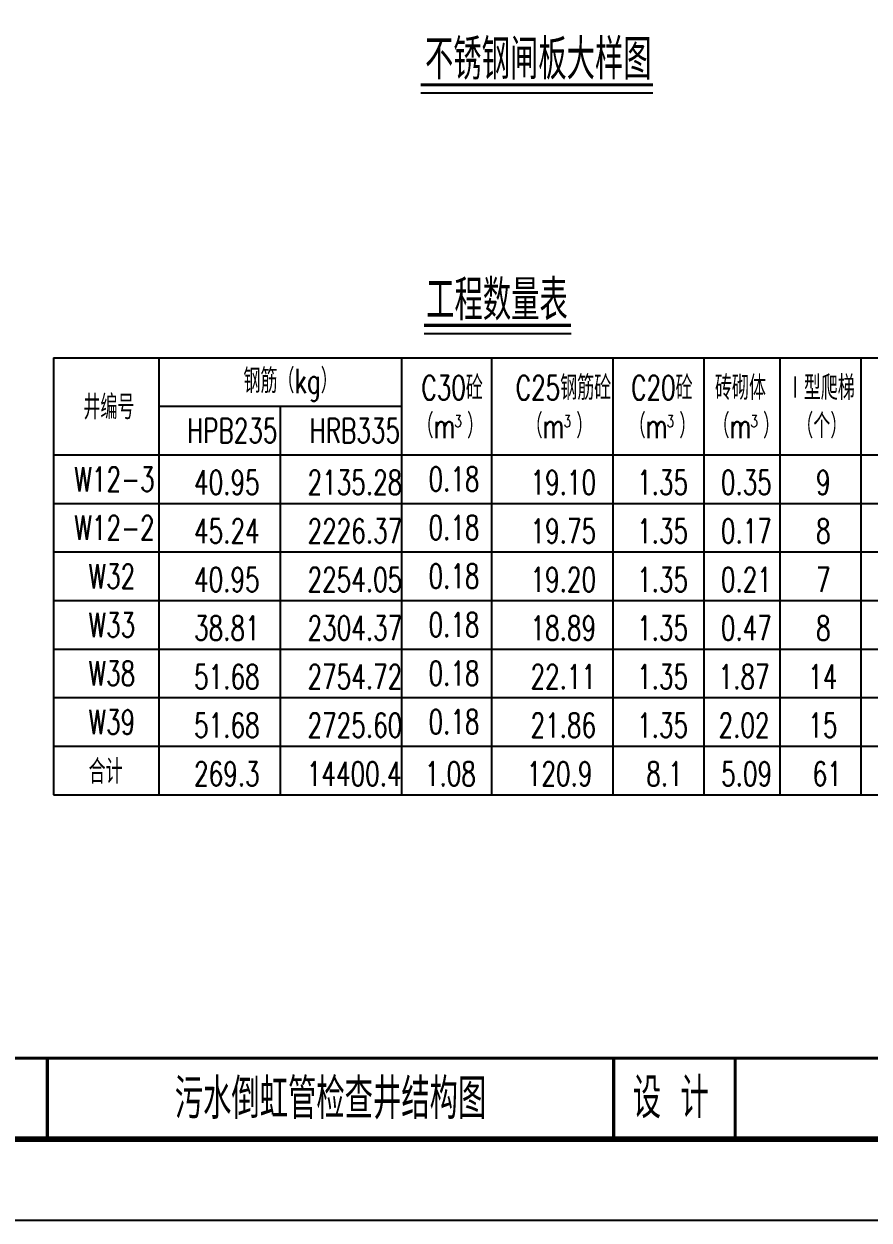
# Model space of a CAD drawing. Extents: x 5781 to 12795, y 1434 to 2653.
# Drawn here: x 8781.9 to 8886.3, y 1797.2 to 1945 of the extents above; entities that cross this region are included whole.
import ezdxf
from ezdxf.enums import TextEntityAlignment as Align

# ---------------------------------------------------------------- set-up
doc = ezdxf.new("R2010")
doc.units = 0
doc.header["$LTSCALE"] = 5
doc.layers.get('0').update_dxf_attribs({"linetype": 'CONTINUOUS'})
for name, color, linetype in [('图框', 7, 'CONTINUOUS'), ('尺寸标注', 4, 'CONTINUOUS'), ('文字', 7, 'CONTINUOUS'), ('文字字符', 7, 'CONTINUOUS')]:
    doc.layers.add(name, color=color, linetype=linetype)
doc.styles.get("Standard").update_dxf_attribs({"font": 'simplex1.shx', "width": 0.7, "bigfont": 'hztxt.shx'})

# ---------------------------------------------------------------- blocks, each defined once
blk = doc.blocks.new('series')
at = {"width": 0.75}
for tag, height, p in [('页码', 4, (-35, -19)), ('图名', 5, (-220, -282)), ('图号', 5, (-20, -282))]:
    blk.add_attdef(tag, text='', height=height, dxfattribs=at).set_placement(p, align=Align.MIDDLE_CENTER)
blk = doc.blocks.new('123')
at = {"layer": '图框'}
blk.add_lwpolyline([(6201.38, 2092.12), (6201.38, 2389.12), (5781.38, 2389.12), (5781.38, 2092.12)], close=True, dxfattribs=at)

msp = doc.modelspace()

# ---------------------------------------------------------------- linework, layer by layer
for p, q in [((8830.952, 1936.4338), (8859.6397, 1936.4338)), ((8831.3567, 1906.721), (8849.5278, 1906.721))]:
    msp.add_line(p, q)
at = {"const_width": 0.4}
for points in [[(8830.952, 1937.4338), (8859.6397, 1937.4338)], [(8831.3567, 1907.721), (8849.5278, 1907.721)]]:
    msp.add_lwpolyline(points, dxfattribs=at)
at = {"layer": '图框'}
for points, const_width in [([(9029.7937, 2084.1667), (8649.7937, 2084.1667), (8649.7937, 1807.1667), (9029.7937, 1807.1667), (9029.7937, 2084.1667)], 0.7), ([(8649.7937, 1817.1667), (9029.7937, 1817.1667)], 0.4), ([(8784.7937, 1807.1667), (8784.7937, 1817.1667)], 0.4), ([(8854.7937, 1807.1667), (8854.7937, 1817.1667)], 0.4), ([(8869.7937, 1807.1667), (8869.7937, 1817.1667)], 0.4)]:
    msp.add_lwpolyline(points, dxfattribs=dict(at, const_width=const_width))
at = {"layer": '文字字符', "color": 1, "linetype": 'ByBlock'}
for p, q in [((8785.5655, 1903.721), (8785.5655, 1849.721)), ((8785.5655, 1903.721), (8895.319, 1903.721)), ((8785.5655, 1849.721), (8895.319, 1849.721))]:
    msp.add_line(p, q, dxfattribs=at)
at = {"layer": '文字字符', "linetype": 'ByBlock'}
for p, q in [((8798.5655, 1903.721), (8798.5655, 1849.721)), ((8828.5655, 1903.721), (8828.5655, 1849.721)), ((8839.6886, 1903.721), (8839.6886, 1849.721)), ((8854.6886, 1903.721), (8854.6886, 1849.721)), ((8865.9409, 1903.721), (8865.9409, 1849.721)), ((8875.319, 1903.721), (8875.319, 1849.721)), ((8885.319, 1903.721), (8885.319, 1849.721)), ((8798.5655, 1897.721), (8828.5655, 1897.721)), ((8813.5655, 1897.721), (8813.5655, 1849.721)), ((8785.5655, 1891.721), (8895.319, 1891.721)), ((8785.5655, 1891.721), (8895.319, 1891.721)), ((8785.5655, 1885.721), (8895.319, 1885.721)), ((8785.5655, 1879.721), (8895.319, 1879.721)), ((8785.5655, 1873.721), (8895.319, 1873.721)), ((8785.5655, 1867.721), (8895.319, 1867.721)), ((8785.5655, 1861.721), (8895.319, 1861.721)), ((8785.5655, 1855.721), (8895.319, 1855.721))]:
    msp.add_line(p, q, dxfattribs=at)

# ---------------------------------------------------------------- block references
at = {"layer": '图框'}
ref = msp.add_blockref('series', (9039.7937, 2094.1667), dxfattribs=at)
ref.add_attrib('图名', '污水倒虹管检查井结构图', dxfattribs={"layer": '0', "height": 5, "width": 0.7}).set_placement((8819.7937, 1812.1667), align=Align.MIDDLE_CENTER)
at = {"layer": '尺寸标注'}
msp.add_blockref('123', (2838.4169, -294.954), dxfattribs=at)

# ---------------------------------------------------------------- texts
at = {"layer": '图框', "color": 7, "width": 0.7}
msp.add_text('设 计', height=5, dxfattribs=at).set_placement((8861.8384, 1812.2613), align=Align.MIDDLE_CENTER)
at = {"layer": '文字', "color": 7, "width": 0.7}
for s, p in [('不锈钢闸板大样图', (8831.473, 1938.0915)), ('工程数量表', (8831.6146, 1908.3392))]:
    msp.add_text(s, height=5, dxfattribs=at).set_placement(p)
at = {"layer": '文字字符', "color": 7, "linetype": 'ByBlock', "width": 0.7}
for s, height, p in [('钢筋（kg）', 3, (8809.0428, 1899.3544)), ('C30砼', 3, (8831.0333, 1898.5027)), ('C25钢筋砼', 3, (8842.6908, 1898.5027)), ('C20砼', 3, (8856.9488, 1898.5027)), ('砖砌体', 3, (8867.3048, 1898.5027)), ('Ⅰ型爬梯', 3, (8876.1741, 1898.5027)), ('（m ）', 3, (8830.4268, 1893.7915)), ('3', 1.5, (8835.1162, 1895.1408)), ('（m ）', 3, (8843.9124, 1893.7915)), ('3', 1.5, (8848.6019, 1895.1408)), ('（m ）', 3, (8856.6478, 1893.7915)), ('3', 1.5, (8861.3372, 1895.1408)), ('（m ）', 3, (8867.0038, 1893.7915)), ('3', 1.5, (8871.6932, 1895.1408)), ('（个）', 3, (8877.3543, 1893.7915)), ('HPB235', 3, (8802.0795, 1893.206)), ('HRB335', 3, (8817.2282, 1893.206)), ('W12-3', 3, (8788.1565, 1887.206)), ('40.95', 3, (8802.9349, 1886.8067)), ('2135.28', 3, (8816.958, 1886.8067)), ('0.18', 3, (8831.9023, 1887.2329)), ('19.10', 3, (8844.5114, 1886.8067)), ('1.35', 3, (8857.6781, 1886.8067)), ('0.35', 3, (8868.0298, 1886.8067)), ('9', 3, (8879.7878, 1886.8067)), ('W12-2', 3, (8788.1565, 1881.206)), ('45.24', 3, (8802.9349, 1880.8067)), ('2226.37', 3, (8816.958, 1880.8067)), ('0.18', 3, (8831.9023, 1881.2329)), ('19.75', 3, (8844.5114, 1880.8067)), ('1.35', 3, (8857.6781, 1880.8067)), ('0.17', 3, (8868.0298, 1880.8067)), ('8', 3, (8879.7878, 1880.8067)), ('W32', 3, (8789.9025, 1875.206)), ('40.95', 3, (8802.9325, 1874.8067)), ('2254.05', 3, (8816.9556, 1874.8067)), ('0.18', 3, (8831.9023, 1875.2329)), ('19.20', 3, (8844.509, 1874.8067)), ('1.35', 3, (8857.6781, 1874.8067)), ('0.21', 3, (8868.0298, 1874.8067)), ('7', 3, (8879.7878, 1874.8067)), ('W33', 3, (8789.9025, 1869.206)), ('38.81', 3, (8802.9325, 1868.8067)), ('2304.37', 3, (8816.9556, 1868.8067)), ('0.18', 3, (8831.9023, 1869.2329)), ('18.89', 3, (8844.509, 1868.8067)), ('1.35', 3, (8857.6781, 1868.8067)), ('0.47', 3, (8868.0298, 1868.8067)), ('8', 3, (8879.7878, 1868.8067)), ('W38', 3, (8789.9025, 1863.206)), ('51.68', 3, (8802.9325, 1862.8067)), ('2754.72', 3, (8816.9556, 1862.8067)), ('0.18', 3, (8831.9023, 1863.2329)), ('22.11', 3, (8844.509, 1862.8067)), ('1.35', 3, (8857.6781, 1862.8067)), ('1.87', 3, (8867.7484, 1862.8067)), ('14', 3, (8878.8335, 1862.8067)), ('W39', 3, (8789.9025, 1857.206)), ('51.68', 3, (8802.9325, 1856.8067)), ('2725.60', 3, (8816.9556, 1856.8067)), ('0.18', 3, (8831.9023, 1857.2329)), ('21.86', 3, (8844.509, 1856.8067)), ('1.35', 3, (8857.6781, 1856.8067)), ('2.02', 3, (8867.7484, 1856.8067)), ('15', 3, (8878.8335, 1856.8067)), ('合计', 3, (8789.9025, 1851.0735)), ('269.3', 3, (8802.9325, 1850.8067)), ('14400.4', 3, (8816.8725, 1850.8067)), ('1.08', 3, (8831.4558, 1850.8067)), ('120.9', 3, (8844.0556, 1850.8067)), ('8.1', 3, (8858.8062, 1850.8067)), ('5.09', 3, (8868.0594, 1850.8067)), ('61', 3, (8879.3712, 1850.8067))]:
    msp.add_text(s, height=height, dxfattribs=at).set_placement(p)
at = {"layer": '文字字符', "color": 7, "linetype": 'ByBlock', "insert": (8789.2607, 1899.1157), "char_height": 3, "attachment_point": 1}
msp.add_mtext('井编号', dxfattribs=at)

doc.saveas('drawing.dxf')
